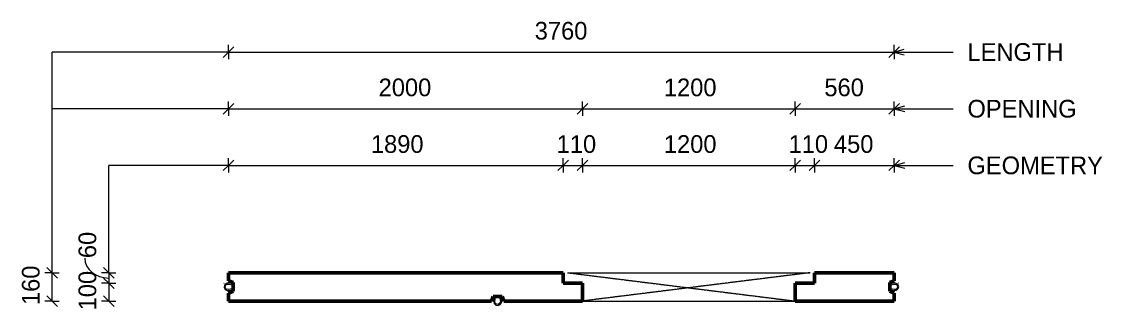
# Model space of a CAD drawing. Header units: millimetres. Extents: x 28381 to 58965, y 1600 to 31954.
# Drawn here: x 43657 to 49762, y 30238 to 31869 of the extents above; entities that cross this region are included whole.
import ezdxf

# ---------------------------------------------------------------- set-up
doc = ezdxf.new("R2010")
doc.units = ezdxf.units.MM
doc.linetypes.add('Overhead', pattern=[3.97, 2.38, -1.59])
for name, color, linetype, lineweight in [('A-ANNO-DIMS', 211, 'Continuous', 9), ('A-ANNO-DIMS-40', 211, 'Continuous', 9), ('A-DETL-MBND', 5, 'Continuous', 18), ('A-FLOR-OVHD', 1, 'Overhead', 18), ('A-GENM', 13, 'Continuous', 18), ('A-WALL', 113, 'Continuous', 25), ('G-ANNO-TEXT', 231, 'Continuous', 9)]:
    doc.layers.add(name, color=color, linetype=linetype, lineweight=lineweight)
doc.styles.add('Nirmala UI Semilight', font='NirmalaS.ttf', dxfattribs={"height": 100})
doc.dimstyles.new('Diagonal_-_2_5mm_NI_UI', dxfattribs={"dimscale": 304.8, "dimtxt": 104.736395, "dimasz": 0.19685, "dimexe": 0.131234, "dimexo": 0.0625, "dimgap": 0.131234, "dimtad": 1, "dimdec": 0, "dimzin": 0, "dimdsep": 46, "dimtxsty": 'Nirmala UI Semilight', "dimblk1": 'OBLIQUE', "dimblk2": 'OBLIQUE', "dimsah": 1, "dimcen": 0.09, "dimazin": 0, "dimtfac": 1, "dimtdec": 4, "dimtix": 1, "dimtmove": 0, "dimatfit": 3, "dimfxl": 0.131234, "dimfxlon": 1, "dimtvp": 1, "dimtolj": 1, "dimtzin": 0, "dimarcsym": 2})
doc.dimstyles.new('Diagonal_-_2_5mm_NI_UI_1', dxfattribs={"dimscale": 304.8, "dimtxt": 104.736395, "dimasz": 0.19685, "dimexe": 0.131234, "dimexo": 0.0625, "dimgap": 0.131234, "dimtad": 1, "dimdec": 0, "dimzin": 0, "dimdsep": 46, "dimtxsty": 'Nirmala UI Semilight', "dimblk1": 'OBLIQUE', "dimblk2": 'OBLIQUE', "dimsah": 1, "dimcen": 0.09, "dimazin": 0, "dimtfac": 1, "dimtdec": 4, "dimtix": 1, "dimtmove": 1, "dimatfit": 3, "dimfxl": 0.131234, "dimfxlon": 1, "dimtvp": 1, "dimtolj": 1, "dimtzin": 0, "dimarcsym": 2})

# ---------------------------------------------------------------- blocks, each defined once
blk = doc.blocks.new('loopbox down bent - Wire Loop-602462-Elevation Top2')
at = {"layer": 'A-GENM'}
for p, q in [((66857.2, 30390.6), (66858, 30390.6)), ((66881.1, 30385.7), (66907.5, 30381.8)), ((66907.5, 30359), (66881.1, 30355.1)), ((66908, 30387.9), (66882, 30391.7)), ((66882, 30349.1), (66908, 30352.9)), ((66907.2, 30390.2), (66907.2, 30388.6)), ((66907.2, 30388.6), (66908, 30388.6)), ((66908, 30352.2), (66907.2, 30352.2)), ((66907.2, 30352.2), (66907.2, 30350.6)), ((66907.5, 30381.8), (66908, 30381.7)), ((66908, 30359), (66907.5, 30359)), ((66907.6, 30358.1), (66907.5, 30359)), ((66907.7, 30357.5), (66907.6, 30358.1)), ((66907.8, 30356.7), (66907.7, 30357.5)), ((66908, 30355.2), (66907.8, 30356.7))]:
    blk.add_line(p, q, dxfattribs=at)
at = {"layer": 'A-GENM', "flags": 128}
for points in [[(66882, 30391.7), (66869, 30389.6), (66859.7, 30380.3), (66857.5, 30367.3), (66863.2, 30355.5), (66874.8, 30349.2), (66882, 30349.1)], [(66881.1, 30355.1), (66870.3, 30357.5), (66863.9, 30366.5), (66865.1, 30377.5), (66873.4, 30384.9), (66881.1, 30385.7)]]:
    blk.add_lwpolyline(points, dxfattribs=at)
at = {"layer": 'A-GENM'}
for centre, start, end in [((66908.4, 30390.2), 112.20549, 180), ((66908.4, 30350.6), 180, 247.7945)]:
    blk.add_arc(centre, 1.2, start, end, dxfattribs=at)
blk = doc.blocks.new('loopbox down bent - Wire Loop-600440-Elevation Top2')
at = {"layer": 'A-GENM'}
for p, q in [((70644.1, 30391.7), (70618, 30387.9)), ((70618, 30388.6), (70618.8, 30388.6)), ((70618, 30381.7), (70618.6, 30381.8)), ((70618.6, 30359), (70618, 30359)), ((70618, 30352.9), (70644.1, 30349.1)), ((70618.8, 30352.2), (70618, 30352.2)), ((70618.3, 30356.7), (70618.1, 30355.2)), ((70618.4, 30357.5), (70618.3, 30356.7)), ((70618.5, 30358.1), (70618.4, 30357.5)), ((70618.6, 30359), (70618.5, 30358.1)), ((70618.6, 30381.8), (70645, 30385.7)), ((70645, 30355.1), (70618.6, 30359)), ((70618.8, 30388.6), (70618.8, 30390.2)), ((70618.8, 30350.6), (70618.8, 30352.2)), ((70668.9, 30390.6), (70668.1, 30390.6))]:
    blk.add_line(p, q, dxfattribs=at)
at = {"layer": 'A-GENM', "flags": 128}
for points in [[(70644.1, 30349.1), (70657.1, 30351.2), (70666.4, 30360.5), (70668.6, 30373.4), (70662.9, 30385.3), (70651.3, 30391.6), (70644.1, 30391.7)], [(70645, 30385.7), (70655.8, 30383.3), (70662.2, 30374.3), (70661, 30363.3), (70652.7, 30355.9), (70645, 30355.1)]]:
    blk.add_lwpolyline(points, dxfattribs=at)
at = {"layer": 'A-GENM'}
for centre, start, end in [((70617.6, 30390.2), 0, 67.79451), ((70617.6, 30350.6), 292.2055, 0)]:
    blk.add_arc(centre, 1.2, start, end, dxfattribs=at)
blk = doc.blocks.new('DIMBLOCK35-Elevation Top2')
at = {"layer": 'A-ANNO-DIMS-40'}
for p, q in [((44825.9, 31697), (44795.9, 31667)), ((44825.9, 31697), (44825.9, 31737)), ((44825.9, 31697), (44855.9, 31727)), ((44825.9, 31697), (48585.9, 31697)), ((44825.9, 31697), (44825.9, 31657)), ((48585.9, 31697), (48555.9, 31667)), ((48585.9, 31697), (48585.9, 31737)), ((48585.9, 31697), (48615.9, 31727)), ((48585.9, 31697), (48585.9, 31657))]:
    blk.add_line(p, q, dxfattribs=at)
at = {"layer": 'A-ANNO-DIMS-40', "color": 0, "insert": (46555.4, 31867.4), "char_height": 100, "width": 361.055, "attachment_point": 1, "line_spacing_factor": 1.142579, "style": 'Nirmala UI Semilight'}
blk.add_mtext('3760', dxfattribs=at)
blk = doc.blocks.new('_Oblique')
at = {"color": 0, "linetype": 'ByBlock', "lineweight": -2}
blk.add_line((-0.5, -0.5), (0.5, 0.5), dxfattribs=at)
blk = doc.blocks.new('DIMBLOCK36-Elevation Top2')
at = {"layer": 'A-ANNO-DIMS-40'}
for p, q in [((44825.9, 31377), (44825.9, 31417)), ((44825.9, 31377), (44855.9, 31407)), ((46825.9, 31377), (46825.9, 31417)), ((46825.9, 31377), (46855.9, 31407)), ((44825.9, 31377), (44795.9, 31347)), ((44825.9, 31377), (46825.9, 31377)), ((44825.9, 31377), (44825.9, 31337)), ((46825.9, 31377), (46795.9, 31347)), ((46825.9, 31377), (46825.9, 31337))]:
    blk.add_line(p, q, dxfattribs=at)
at = {"layer": 'A-ANNO-DIMS-40', "color": 0, "insert": (45673.5, 31547.4), "char_height": 100, "width": 365.625, "attachment_point": 1, "line_spacing_factor": 1.142579, "style": 'Nirmala UI Semilight'}
blk.add_mtext('2000', dxfattribs=at)
blk = doc.blocks.new('DIMBLOCK37-Elevation Top2')
at = {"layer": 'A-ANNO-DIMS-40'}
for p, q in [((46825.9, 31377), (46825.9, 31417)), ((46825.9, 31377), (46855.9, 31407)), ((48025.9, 31377), (48025.9, 31417)), ((48025.9, 31377), (48055.9, 31407)), ((46825.9, 31377), (46795.9, 31347)), ((46825.9, 31377), (48025.9, 31377)), ((46825.9, 31377), (46825.9, 31337)), ((48025.9, 31377), (47995.9, 31347)), ((48025.9, 31377), (48025.9, 31337))]:
    blk.add_line(p, q, dxfattribs=at)
at = {"layer": 'A-ANNO-DIMS-40', "color": 0, "insert": (47284.9, 31547.4), "char_height": 100, "width": 338.203, "attachment_point": 1, "line_spacing_factor": 1.142579, "style": 'Nirmala UI Semilight'}
blk.add_mtext('1200', dxfattribs=at)
blk = doc.blocks.new('DIMBLOCK38-Elevation Top2')
at = {"layer": 'A-ANNO-DIMS-40'}
for p, q in [((48025.9, 31377), (48025.9, 31417)), ((48025.9, 31377), (48055.9, 31407)), ((48585.9, 31377), (48585.9, 31417)), ((48585.9, 31377), (48615.9, 31407)), ((48025.9, 31377), (47995.9, 31347)), ((48025.9, 31377), (48585.9, 31377)), ((48025.9, 31377), (48025.9, 31337)), ((48585.9, 31377), (48555.9, 31347)), ((48585.9, 31377), (48585.9, 31337))]:
    blk.add_line(p, q, dxfattribs=at)
at = {"layer": 'A-ANNO-DIMS-40', "color": 0, "insert": (48191.6, 31547.4), "char_height": 100, "width": 274.219, "attachment_point": 1, "line_spacing_factor": 1.142579, "style": 'Nirmala UI Semilight'}
blk.add_mtext('560', dxfattribs=at)
blk = doc.blocks.new('DIMBLOCK39-Elevation Top2')
at = {"layer": 'A-ANNO-DIMS-40'}
for p, q in [((44825.9, 31057), (44825.9, 31097)), ((44825.9, 31057), (44855.9, 31087)), ((46715.9, 31057), (46715.9, 31097)), ((46715.9, 31057), (46745.9, 31087)), ((44825.9, 31057), (44795.9, 31027)), ((44825.9, 31057), (46715.9, 31057)), ((44825.9, 31057), (44825.9, 31017)), ((46715.9, 31057), (46685.9, 31027)), ((46715.9, 31057), (46715.9, 31017))]:
    blk.add_line(p, q, dxfattribs=at)
at = {"layer": 'A-ANNO-DIMS-40', "color": 0, "insert": (45629.9, 31227.4), "char_height": 100, "width": 338.203, "attachment_point": 1, "line_spacing_factor": 1.142579, "style": 'Nirmala UI Semilight'}
blk.add_mtext('1890', dxfattribs=at)
blk = doc.blocks.new('DIMBLOCK40-Elevation Top2')
at = {"layer": 'A-ANNO-DIMS-40'}
for p, q in [((46715.9, 31057), (46715.9, 31097)), ((46715.9, 31057), (46745.9, 31087)), ((46825.9, 31057), (46825.9, 31097)), ((46825.9, 31057), (46855.9, 31087)), ((46715.9, 31057), (46685.9, 31027)), ((46715.9, 31057), (46825.9, 31057)), ((46715.9, 31057), (46715.9, 31017)), ((46825.9, 31057), (46795.9, 31027)), ((46825.9, 31057), (46825.9, 31017))]:
    blk.add_line(p, q, dxfattribs=at)
at = {"layer": 'A-ANNO-DIMS-40', "color": 0, "insert": (46679.4, 31227.4), "char_height": 100, "width": 219.375, "attachment_point": 1, "line_spacing_factor": 1.142579, "style": 'Nirmala UI Semilight'}
blk.add_mtext('110', dxfattribs=at)
blk = doc.blocks.new('DIMBLOCK41-Elevation Top2')
at = {"layer": 'A-ANNO-DIMS-40'}
for p, q in [((46825.9, 31057), (46825.9, 31097)), ((46825.9, 31057), (46855.9, 31087)), ((48025.9, 31057), (48025.9, 31097)), ((48025.9, 31057), (48055.9, 31087)), ((46825.9, 31057), (46795.9, 31027)), ((46825.9, 31057), (48025.9, 31057)), ((46825.9, 31057), (46825.9, 31017)), ((48025.9, 31057), (47995.9, 31027)), ((48025.9, 31057), (48025.9, 31017))]:
    blk.add_line(p, q, dxfattribs=at)
at = {"layer": 'A-ANNO-DIMS-40', "color": 0, "insert": (47284.9, 31227.4), "char_height": 100, "width": 338.203, "attachment_point": 1, "line_spacing_factor": 1.142579, "style": 'Nirmala UI Semilight'}
blk.add_mtext('1200', dxfattribs=at)
blk = doc.blocks.new('DIMBLOCK42-Elevation Top2')
at = {"layer": 'A-ANNO-DIMS-40'}
for p, q in [((48025.9, 31057), (48025.9, 31097)), ((48025.9, 31057), (48055.9, 31087)), ((48135.9, 31057), (48135.9, 31097)), ((48135.9, 31057), (48165.9, 31087)), ((48025.9, 31057), (47995.9, 31027)), ((48025.9, 31057), (48135.9, 31057)), ((48025.9, 31057), (48025.9, 31017)), ((48135.9, 31057), (48105.9, 31027)), ((48135.9, 31057), (48135.9, 31017))]:
    blk.add_line(p, q, dxfattribs=at)
at = {"layer": 'A-ANNO-DIMS-40', "color": 0, "insert": (47989.4, 31227.4), "char_height": 100, "width": 219.375, "attachment_point": 1, "line_spacing_factor": 1.142579, "style": 'Nirmala UI Semilight'}
blk.add_mtext('110', dxfattribs=at)
blk = doc.blocks.new('DIMBLOCK43-Elevation Top2')
at = {"layer": 'A-ANNO-DIMS-40'}
for p, q in [((48135.9, 31057), (48135.9, 31097)), ((48135.9, 31057), (48165.9, 31087)), ((48585.9, 31057), (48585.9, 31097)), ((48585.9, 31057), (48615.9, 31087)), ((48135.9, 31057), (48105.9, 31027)), ((48135.9, 31057), (48585.9, 31057)), ((48135.9, 31057), (48135.9, 31017)), ((48585.9, 31057), (48555.9, 31027)), ((48585.9, 31057), (48585.9, 31017))]:
    blk.add_line(p, q, dxfattribs=at)
at = {"layer": 'A-ANNO-DIMS-40', "color": 0, "insert": (48245.6, 31227.4), "char_height": 100, "width": 276.504, "attachment_point": 1, "line_spacing_factor": 1.142579, "style": 'Nirmala UI Semilight'}
blk.add_mtext('450', dxfattribs=at)
blk = doc.blocks.new('DIMBLOCK44-Elevation Top2')
at = {"layer": 'A-ANNO-DIMS-40'}
for p, q in [((43828.7, 30450.4), (43798.7, 30480.4)), ((43828.7, 30450.4), (43788.7, 30450.4)), ((43828.7, 30290.4), (43828.7, 30450.4)), ((43828.7, 30450.4), (43858.7, 30420.4)), ((43828.7, 30450.4), (43868.7, 30450.4)), ((43828.7, 30290.4), (43788.7, 30290.4)), ((43828.7, 30290.4), (43798.7, 30320.4)), ((43828.7, 30290.4), (43858.7, 30260.4)), ((43828.7, 30290.4), (43868.7, 30290.4))]:
    blk.add_line(p, q, dxfattribs=at)
at = {"layer": 'A-ANNO-DIMS-40', "color": 0, "insert": (43658.2, 30267.6), "char_height": 100, "width": 246.797, "attachment_point": 1, "rotation": 90, "line_spacing_factor": 1.142579, "style": 'Nirmala UI Semilight'}
blk.add_mtext('160', dxfattribs=at)
blk = doc.blocks.new('DIMBLOCK45-Elevation Top2')
at = {"layer": 'A-ANNO-DIMS-40'}
for p, q in [((44148.7, 30450.4), (44118.7, 30480.4)), ((44148.7, 30450.4), (44108.7, 30450.4)), ((44148.7, 30390.4), (44118.7, 30420.4)), ((44148.7, 30450.4), (44148.7, 30390.4)), ((44148.7, 30450.4), (44178.7, 30420.4)), ((44148.7, 30450.4), (44188.7, 30450.4)), ((44148.7, 30390.4), (44108.7, 30390.4)), ((44148.7, 30390.4), (44178.7, 30360.4)), ((44148.7, 30390.4), (44188.7, 30390.4))]:
    blk.add_line(p, q, dxfattribs=at)
blk.add_ellipse((44148.7, 30532.7), major_axis=(135.2, 0), ratio=0.830751, start_param=3.141593, end_param=4.712389, dxfattribs=at)
at = {"layer": 'A-ANNO-DIMS-40', "color": 0, "insert": (43978.2, 30532.7), "char_height": 100, "width": 182.813, "attachment_point": 1, "rotation": 90, "line_spacing_factor": 1.142579, "style": 'Nirmala UI Semilight'}
blk.add_mtext('60', dxfattribs=at)
blk = doc.blocks.new('DIMBLOCK46-Elevation Top2')
at = {"layer": 'A-ANNO-DIMS-40'}
for p, q in [((44148.7, 30390.4), (44118.7, 30420.4)), ((44148.7, 30390.4), (44108.7, 30390.4)), ((44148.7, 30390.4), (44148.7, 30290.4)), ((44148.7, 30390.4), (44178.7, 30360.4)), ((44148.7, 30390.4), (44188.7, 30390.4)), ((44148.7, 30290.4), (44108.7, 30290.4)), ((44148.7, 30290.4), (44118.7, 30320.4)), ((44148.7, 30290.4), (44178.7, 30260.4)), ((44148.7, 30290.4), (44188.7, 30290.4))]:
    blk.add_line(p, q, dxfattribs=at)
at = {"layer": 'A-ANNO-DIMS-40', "color": 0, "insert": (43978.2, 30237.6), "char_height": 100, "width": 246.797, "attachment_point": 1, "rotation": 90, "line_spacing_factor": 1.142579, "style": 'Nirmala UI Semilight'}
blk.add_mtext('100', dxfattribs=at)

msp = doc.modelspace()

# ---------------------------------------------------------------- linework, layer by layer
at = {"layer": 'A-DETL-MBND'}
for p, q in [((43828.7, 30450.4), (43828.7, 31697)), ((44825.9, 31697), (43828.7, 31697)), ((44825.9, 31377), (43828.7, 31377)), ((44148.7, 30450.4), (44148.7, 31057)), ((44825.9, 31057), (44148.7, 31057))]:
    msp.add_line(p, q, dxfattribs=at)
at = {"layer": 'A-FLOR-OVHD'}
for p, q in [((46740.9, 30450.4), (48110.9, 30450.4)), ((46740.9, 30450.4), (48025.9, 30290.4)), ((48110.9, 30450.4), (46825.9, 30290.4)), ((46825.9, 30290.4), (48025.9, 30290.4))]:
    msp.add_line(p, q, dxfattribs=at)
at = {"layer": 'A-WALL', "lineweight": 50}
for p, q in [((46715.9, 30450.4), (44825.9, 30450.4)), ((44825.9, 30450.4), (44825.9, 30405.4)), ((44825.9, 30405.4), (44850.9, 30395.4)), ((46715.9, 30390.4), (46715.9, 30450.4)), ((48585.9, 30450.4), (48135.9, 30450.4)), ((48135.9, 30450.4), (48135.9, 30390.4)), ((48560.9, 30395.4), (48585.9, 30405.4)), ((48585.9, 30405.4), (48585.9, 30450.4)), ((44850.9, 30345.4), (44825.9, 30335.4)), ((44850.9, 30395.4), (44850.9, 30345.4)), ((46825.9, 30390.4), (46715.9, 30390.4)), ((46825.9, 30290.4), (46825.9, 30390.4)), ((48135.9, 30390.4), (48025.9, 30390.4)), ((48025.9, 30390.4), (48025.9, 30290.4)), ((48560.9, 30345.4), (48560.9, 30395.4)), ((48585.9, 30335.4), (48560.9, 30345.4)), ((44825.9, 30335.4), (44825.9, 30290.4)), ((44825.9, 30290.4), (46310.9, 30290.4)), ((46310.9, 30290.4), (46320.9, 30315.4)), ((46320.9, 30315.4), (46370.9, 30315.4)), ((46370.9, 30315.4), (46380.9, 30290.4)), ((46380.9, 30290.4), (46825.9, 30290.4)), ((48025.9, 30290.4), (48585.9, 30290.4)), ((48585.9, 30290.4), (48585.9, 30335.4))]:
    msp.add_line(p, q, dxfattribs=at)
at = {"layer": 'G-ANNO-TEXT', "color": 7}
for p, q in [((48583.3, 31697.1), (48643.3, 31713.2)), ((48583.3, 31697.1), (48643.3, 31681)), ((48583.3, 31697.1), (48919.9, 31697.1)), ((48585.7, 31376.9), (48645.7, 31393)), ((48585.7, 31376.9), (48645.7, 31360.8)), ((48585.7, 31376.9), (48919.9, 31376.9)), ((48585.7, 31056.9), (48645.7, 31073)), ((48585.7, 31056.9), (48645.7, 31040.8)), ((48585.7, 31056.9), (48919.9, 31056.9))]:
    msp.add_line(p, q, dxfattribs=at)

# ---------------------------------------------------------------- block references
at = {"layer": 'A-GENM'}
for name in ['loopbox down bent - Wire Loop-602462-Elevation Top2', 'loopbox down bent - Wire Loop-600440-Elevation Top2']:
    msp.add_blockref(name, (-22057.2, 0), dxfattribs=at)
at = {"layer": 'A-GENM', "rotation": 270}
msp.add_blockref('loopbox down bent - Wire Loop-600440-Elevation Top2', (15975.5, 100933.4), dxfattribs=at)

# ---------------------------------------------------------------- texts
at = {"layer": 'G-ANNO-TEXT', "color": 7, "char_height": 100, "attachment_point": 1, "style": 'Nirmala UI Semilight'}
for s, insert, width in [('LENGTH', (48999.9, 31747.1), 612.489), ('OPENING', (48999.9, 31426.9), 715.105), ('GEOMETRY', (48999.9, 31106.9), 843.375)]:
    msp.add_mtext(s, dxfattribs=dict(at, insert=insert, width=width))

# ---------------------------------------------------------------- dimensions: what is measured, and where the dimension line sits
at = {"layer": 'A-ANNO-DIMS'}
for base, p1, p2, override, picture, middle in [((48585.9, 31697), (44825.9, 31657), (48585.9, 31657), {"dimpost": '<>', "dimfxl": 3760}, 'DIMBLOCK35-Elevation Top2', (46705.9, 31788.7)), ((46825.9, 31377), (44825.9, 31337), (46825.9, 31337), {"dimpost": '<>', "dimfxl": 2000}, 'DIMBLOCK36-Elevation Top2', (45825.9, 31468.6)), ((48025.9, 31377), (46825.9, 31337), (48025.9, 31337), {"dimpost": '<>', "dimfxl": 1200}, 'DIMBLOCK37-Elevation Top2', (47425.9, 31468.9)), ((48585.9, 31377), (48025.9, 31337), (48585.9, 31337), {"dimpost": '<>', "dimfxl": 560}, 'DIMBLOCK38-Elevation Top2', (48305.9, 31468.7)), ((46715.9, 31057), (44825.9, 31017), (46715.9, 31017), {"dimpost": '<>', "dimfxl": 1890}, 'DIMBLOCK39-Elevation Top2', (45770.9, 31149)), ((46825.9, 31057), (46715.9, 31017), (46825.9, 31017), {"dimpost": '<>', "dimfxl": 110}, 'DIMBLOCK40-Elevation Top2', (46770.9, 31148.9)), ((48025.9, 31057), (46825.9, 31017), (48025.9, 31017), {"dimpost": '<>', "dimfxl": 1200}, 'DIMBLOCK41-Elevation Top2', (47425.9, 31148.9)), ((48135.9, 31057), (48025.9, 31017), (48135.9, 31017), {"dimpost": '<>', "dimfxl": 110}, 'DIMBLOCK42-Elevation Top2', (48080.9, 31148.9)), ((48585.9, 31057), (48135.9, 31017), (48585.9, 31017), {"dimpost": '<>', "dimfxl": 450}, 'DIMBLOCK43-Elevation Top2', (48360.9, 31148.6))]:
    dim = msp.add_linear_dim(base=base, p1=p1, p2=p2, dimstyle='Diagonal_-_2_5mm_NI_UI', override=override, dxfattribs=at)
    dim.commit()
    dim.dimension.update_dxf_attribs({"geometry": picture, "text_midpoint": middle})
dim = msp.add_linear_dim(base=(44148.7, 30390.4), p1=(44188.7, 30450.4), p2=(44188.7, 30390.4), angle=90, dimstyle='Diagonal_-_2_5mm_NI_UI_1', override={"dimpost": '<>', "dimfxl": 60}, dxfattribs=at)
dim.commit()
dim.dimension.update_dxf_attribs({"geometry": 'DIMBLOCK45-Elevation Top2', "text_midpoint": (44044.9, 30624.1), "dimtype": 160, "text_rotation": 90})
for base, p1, p2, override, picture, middle in [((43828.7, 30450.4), (43868.7, 30290.4), (43868.7, 30450.4), {"dimpost": '<>', "dimfxl": 160}, 'DIMBLOCK44-Elevation Top2', (43736.7, 30370.4)), ((44148.7, 30290.4), (44188.7, 30390.4), (44188.7, 30290.4), {"dimpost": '<>', "dimfxl": 100}, 'DIMBLOCK46-Elevation Top2', (44056.8, 30340.4))]:
    dim = msp.add_linear_dim(base=base, p1=p1, p2=p2, angle=90, dimstyle='Diagonal_-_2_5mm_NI_UI', override=override, dxfattribs=at)
    dim.commit()
    dim.dimension.update_dxf_attribs({"geometry": picture, "text_midpoint": middle})

doc.saveas('drawing.dxf')
